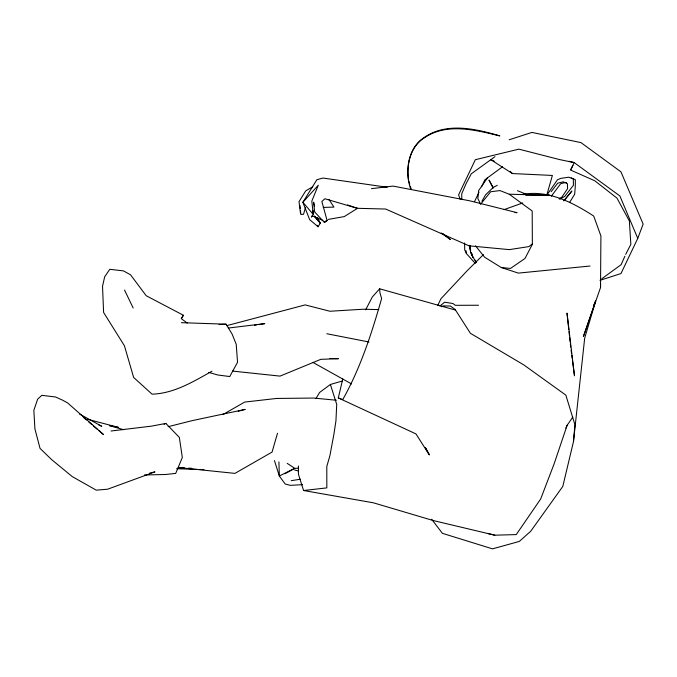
<?xml version="1.0" encoding="UTF-8"?>
<svg xmlns="http://www.w3.org/2000/svg" width="677" height="677" viewBox="0 0 677 677"><rect width="100%" height="100%" fill="white"/><g stroke="black" fill="none" stroke-linecap="round" stroke-linejoin="round"><path stroke-width="1.02" d="M593.924 304.904L595.642 301.07L583.396 336.562L600.516 287.607L600.541 283.671M600.516 287.607L600.914 236.011L593.729 216.056C572.547 202.364 547.575 189.332 521.544 194.604M431.655 519.267L442.419 533.332L492.509 548.852L519.31 541.431L530.709 531.259L562.807 486.408L573.478 441.599L574.942 424.784L565.837 395.106L523.651 364.81L470.405 333.304L455.122 309.44L450.34 306.029L443.274 305.902L441.514 306.749M573.478 441.599L584.691 338.085L595.642 301.07L593.374 306.859M313.62 212.426L313.273 214.448L302.864 202.279L316.853 179.727L322.963 178.043L387.193 187.25M425.875 448.318L429.269 454.783L415.94 433.898L338.305 397.924L342.774 378.976M277.485 433.272L272.061 452.084L234.927 473.384L178.186 467.519L184.432 467.883M305.539 207.407L303.516 214.296L300.859 214.474L300.461 210.496M572.818 417.032L567.14 425.274L554.082 463.965L540.669 499L516.238 534.593L494.802 535.185L433.365 520.579L373.442 502.816L303.575 490.512L298.439 474.255L298.422 465.979M599.974 280.337L620.978 273.55L637.759 238.372L643.15 224.095L620.927 171.806L580.959 142.602L531.919 132.421L509.18 139.775M474.518 201.636L479.045 192.15M624.871 256.202L621.173 264.622L601.811 278.755M565.837 428.084L567.14 425.274M481.584 186.81L484.842 179.837L502.503 166.787M437.791 305.352L440.955 298.726L467.57 270.301L483.42 254.645M570.669 169.758L572.869 165.433M365.639 309.871L372.325 296.966L379.653 288.8L455.519 310.091M625.692 254.332L630.854 244.329L629.373 220.973L616.967 198.099L594.761 180.767L570.643 170.088L574.214 162.615L619.895 195.991L637.759 238.372M312.427 215.362L311.479 217.08L312.376 215.76L322.98 220.465M211.96 371.224C193.377 381.616 173.887 393.549 152.054 394.158L133.631 377.436L124.45 345.829L103.606 312.444L102.523 286.303L104.673 276.8L109.776 269.311L123.485 270.893L130.576 274.828L146.181 295.714L183.382 315.262L181.411 318.757L187.267 323.014M481.906 201.221L485.604 194.79L493.169 187.487L497.248 185.329M315.888 398.702L319.62 392.457L330.393 384.46L342.528 380.973M569.594 202.482L574.688 194.206L575.298 186.073L575.357 179.743L571.176 177.882M312.926 210.302L313.273 214.448L311.818 201.12L318.3 185.227L302.864 202.279L309.694 219.712L318.072 226.727L320.28 223.173L317.64 217.715M181.241 318.528L183.382 315.262M487.406 177.924L478.631 190.626L477.869 198.666L480.729 204.285M551.332 196.186L560.666 183.712L565.811 182.401L566.547 182.748M551.154 191.684L557.73 183.171L563.188 181.817L567.436 183.712L567.58 188.68L561.808 197.176L559.109 198.716M480.898 203.879L490.681 191.752L499.981 190.584L509.239 194.231L532.198 210.996L532.359 244.329L524.963 258.496L510.483 268.439L501.293 267.525L484.681 257.26L475.516 245.827M563.78 200.9L571.879 191.016L564.026 200.612M439.915 306.029L444.671 302.196L452.955 303.524L455.342 305.319L478.537 305.242M532.13 244.067L528.915 246.589L509.332 249.627L469.068 245.836L385.678 209.041L357.295 208.304L324.85 198.742L321.863 201.492L327.059 220.482L324.342 222.42L314.653 211.901L313.595 202.135L314.585 206.214M494.98 156.675L471.26 173.828L466.055 183.695L461.68 193.927L461.858 199.233M327.059 220.482L324.376 222.208L326.856 220.778M357.625 208.245L344.28 216.589L328.125 219.433M312.766 186.776L305.767 190.829L299.014 201.695L300.444 212.9M223.012 414.493L244.659 402.087L276.563 398.448L313.62 398.051L336.401 400.242M559.693 199.258L564.745 196.372L573.411 185.312L573.317 178.99L568.807 177.196L560.632 178.406L557.433 179.828L546.728 195.315L552.381 175.445L512.447 173.557L490.597 159.56L494.218 161.168M284.932 473.765L294.766 468.34L287.2 463.364M164.079 424.327L165.857 423.421L179.346 437.41L182.325 457.491L175.69 473.418L165.34 474.492L144.421 474.975M294.766 468.34L279.33 476.016L274.447 460.605M504.17 209.582L522.788 202.931M238.228 411.252L245.201 409.39L192.505 420.561L168.15 426.679M226.677 325.671L305.183 304.904L329.927 311.251L363.202 309.228L378.739 309.617M149.778 473.062L154.931 471.877L107.651 489.2L96.244 490.156L72.312 476.633L51.731 459.708L40.036 448.377L34.908 428.863L33.85 410.304L37.65 399.159L41.83 395.334L55.522 396.984L62.58 400.175L67.59 402.891L103.539 434.592L98.867 430.597M165.857 423.421L151.47 426.146L111.036 431.004M291.228 480.695L300.283 479.223M254.45 325.248L256.524 324.926M258.597 324.596L264.817 323.623L228.327 328.04M371.453 188.671L393.075 186.09L469.889 200.849L517.093 212.671L515.011 212.603M303.575 490.512L326.83 487.889L326.796 466.512L329.902 455.663L333.888 434.329L335.936 420.899L336.714 404.414L330.393 384.46M590.005 266.027L518.32 273.11L501.293 267.525M302.611 484.664L290.306 485.341L285.195 484.013L279.33 476.016L278.916 461.875M219.06 324.554L226.076 324.181L232.076 334.023L236.222 344.271L237.542 362.28L229.765 376.547L217.859 375.007L208.761 372.401M295.519 468.332L298.599 468.205M323.217 207.407L333.93 207.111L329.064 199.605M525.631 195.188L549.529 195.188L509.239 194.231M329.936 358.463L338.39 358.7L320.805 359.335L280.041 376.116L232.465 371.081M181.385 322.684L226.076 324.181M176.587 468.738L197.625 469.432M199.723 469.499L203.938 469.643M188.595 468.129L191.709 468.315M326.83 333.736L368.965 341.987M488.075 533.569L494.802 535.185M294.63 470.033L298.506 470.997M569.112 161.304L574.214 162.615L559.676 159.594L518.853 149.152L475.347 159.704L458.566 194.883L460.216 199.207M87.215 419.181L118.653 427.441L109.462 425.613L123.663 429.726M347.513 204.936L357.295 208.304M338.305 397.924L342.748 399.582C360.528 368 371.698 333.287 381.616 298.582L379.949 292.845L379.653 288.8M517.465 190.694L527.256 194.654M98.927 425.063L101.719 426.265L79.387 413.935M312.867 362.373L351.566 383.944M441.192 232.99L450.408 239.506L442.953 233.683M83.279 417.269L86.394 419.935M88.738 421.932L91.852 424.597M93.409 425.926L97.302 429.26M510.187 171.374L512.447 173.557M464.583 242.925L464.693 249.906L466.47 253.638L475.305 263.395M314.238 215.98L320.28 223.173L314.915 216.86M476.244 262.634L470.82 253.291L469.263 245.302M475.186 260.163L476.143 261.872M493.084 187.385L488.997 180.023L493.101 188.121M425.224 447.438L429.269 454.783M317.327 225.356L318.072 226.727M124.534 290.027L133.174 308.018M471.361 252.623L472.825 257.387L471.319 252.445M408.781 181.004L409.78 184.262M470.71 250.465L469.804 247.503L470.185 248.823L470.1 245.827L470.185 248.823M410.364 186.293L411.235 189.332M410.854 189.484C404.44 171.789 407.656 148.102 424.724 137.609C447.006 122.52 475.677 130.119 499.821 135.899C476.236 128.858 447.125 122.148 425.038 136.923C410.389 145.572 406.386 164.342 408.536 180.192M466.013 250.693L466.47 253.638M571.117 350.153L571.515 353.233M571.786 355.281L572.192 358.361M572.463 360.418L574.485 375.803L567.004 313.121L568.798 329.589M569.027 331.645L569.475 335.758M569.696 337.815L570.152 341.936M570.372 343.992L570.711 347.081M299.962 205.52L300.258 208.499"/></g></svg>
